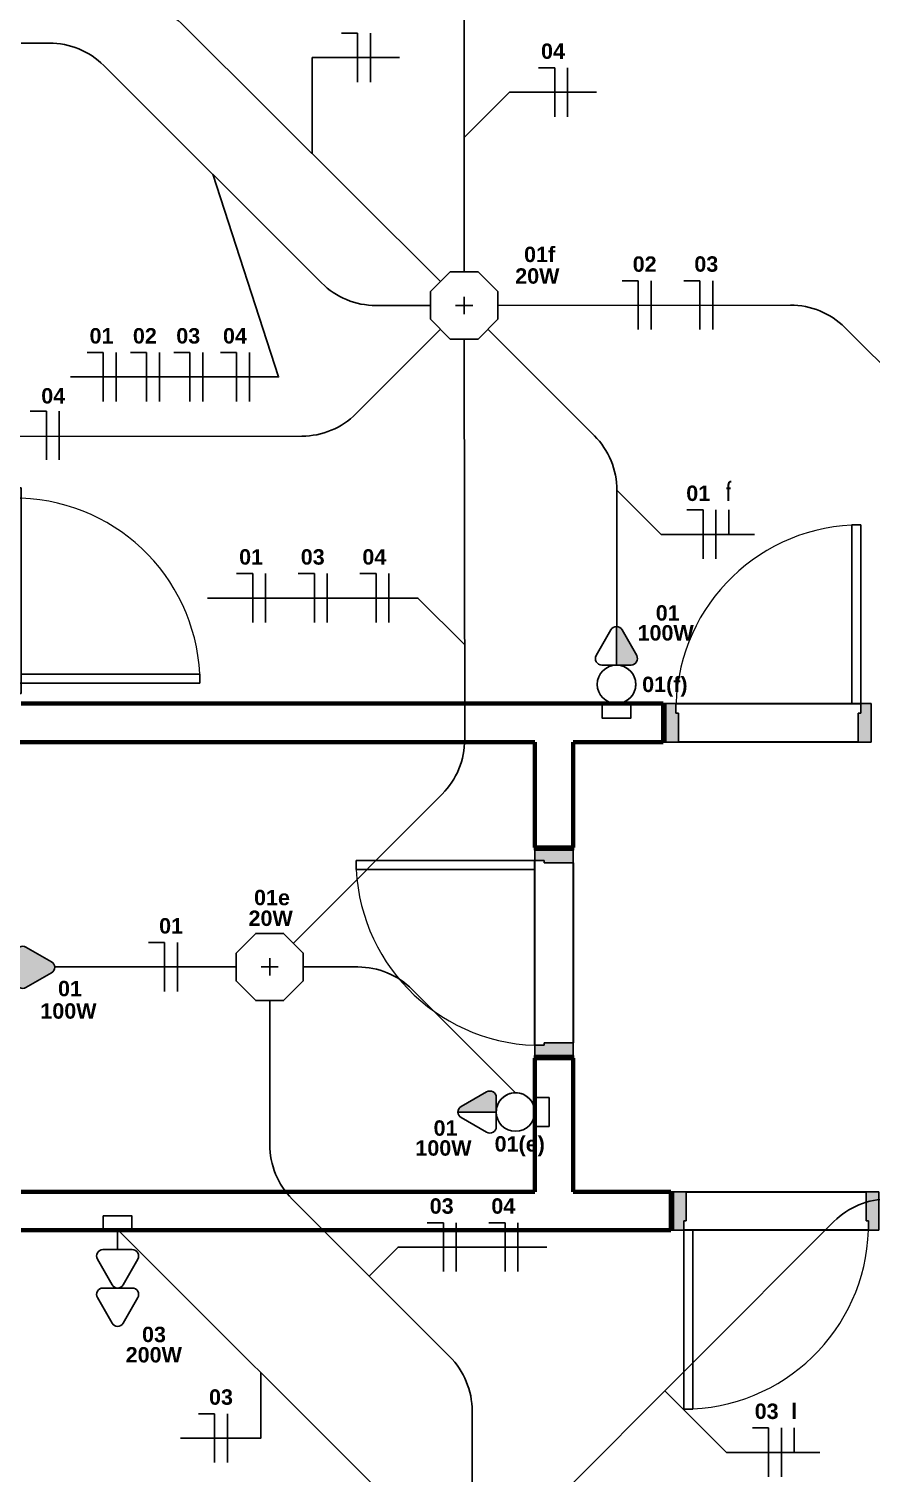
# Model space of a CAD drawing. Extents: x 1450 to 1868, y 82 to 351.
# Drawn here: x 1637.96 to 1641.24, y 227.92 to 233.54 of the extents above; entities that cross this region are included whole.
import ezdxf
from ezdxf.enums import TextEntityAlignment as Align

# ---------------------------------------------------------------- set-up
doc = ezdxf.new("R2010")
doc.units = 0
doc.header["$LTSCALE"] = 0.5
doc.linetypes.add('ELETRODUTO_TETO', pattern=[1000, 1000, 0])
doc.layers.get('0').update_dxf_attribs({"linetype": 'CONTINUOUS'})
for name, color, linetype, lineweight in [('A-DOOR', 31, 'CONTINUOUS', 25), ('A-DOOR-FRAM', 31, 'CONTINUOUS', 9), ('A-WALL', 113, 'CONTINUOUS', 30)]:
    doc.layers.add(name, color=color, linetype=linetype, lineweight=lineweight)
for name, color, linetype in [('ELETRODUTO', 7, 'CONTINUOUS'), ('ELETRODUTO_TETO', 2, 'CONTINUOUS'), ('FIACAO', 7, 'CONTINUOUS'), ('Iluminação', 7, 'CONTINUOUS'), ('INDICACAO_CIRCUITO', 2, 'CONTINUOUS'), ('INDICACAO_INTERRUPTOR_FIA', 2, 'CONTINUOUS'), ('INDICACAO_POTENCIA', 1, 'CONTINUOUS'), ('INTERRUPTORES', 1, 'CONTINUOUS'), ('LINHA_DE_CHAMADA', 7, 'CONTINUOUS'), ('LUMINÁRIAS', 3, 'CONTINUOUS'), ('TOMADAS ABNT', 10, 'CONTINUOUS'), ('X_LIGACAO_VIRTUAL_OBJ', 7, 'CONTINUOUS')]:
    doc.layers.add(name, color=color, linetype=linetype)
doc.styles.add('Arial', font='arialbd.ttf', dxfattribs={"height": 100})
doc.styles.add('ROMANS', font='simplex.shx')

# ---------------------------------------------------------------- blocks, each defined once
blk = doc.blocks.new('*U1322', base_point=(608.67, 153.293))
for p, q in [((608.67, 153.483), (608.544, 153.483)), ((608.67, 153.103), (608.67, 153.483))]:
    blk.add_line(p, q)
blk = doc.blocks.new('*U1323', base_point=(576.818, 148.746))
blk.add_line((576.818, 148.556), (576.818, 148.936))
blk = doc.blocks.new('*U1378', base_point=(1469.3567, 148.7225))
at = {"xscale": 0.5, "yscale": 0.5, "zscale": 0.5}
for name, p in [('*U1322', (1469.3317, 148.7225)), ('*U1323', (1469.3817, 148.7225))]:
    blk.add_blockref(name, p, dxfattribs=at)
blk = doc.blocks.new('*U1331', base_point=(665.55, 144.199))
blk.add_line((665.55, 144.199), (665.55, 144.389))
blk = doc.blocks.new('*U1409', base_point=(1471.2459, 149.2341))
at = {"xscale": 0.5, "yscale": 0.5, "zscale": 0.5}
for name, p in [('*U1322', (1471.2276, 149.2341)), ('*U1323', (1471.2776, 149.2341)), ('*U1331', (1471.3276, 149.2341))]:
    blk.add_blockref(name, p, dxfattribs=at)
blk = doc.blocks.new('*U1354', base_point=(1470.1946, 150.033))
at = {"xscale": 0.5, "yscale": 0.5, "zscale": 0.5}
for name, p in [('*U1322', (1470.2012, 150.033)), ('*U1323', (1470.2512, 150.033))]:
    blk.add_blockref(name, p, dxfattribs=at)
blk = doc.blocks.new('*U1353', base_point=(1469.9546, 150.033))
at = {"xscale": 0.5, "yscale": 0.5, "zscale": 0.5}
for name, p in [('*U1322', (1469.9612, 150.033)), ('*U1323', (1470.0112, 150.033))]:
    blk.add_blockref(name, p, dxfattribs=at)
blk = doc.blocks.new('*U1352', base_point=(1468.9007, 151.1234))
at = {"xscale": 0.5, "yscale": 0.5, "zscale": 0.5}
for name, p in [('*U1322', (1468.8757, 151.1234)), ('*U1323', (1468.9257, 151.1234))]:
    blk.add_blockref(name, p, dxfattribs=at)
blk = doc.blocks.new('*U1351', base_point=(1469.6202, 154.6628))
at = {"xscale": 0.5, "yscale": 0.5, "zscale": 0.5}
for name, p in [('*U1322', (1469.6269, 154.6628)), ('*U1323', (1469.6769, 154.6628))]:
    blk.add_blockref(name, p, dxfattribs=at)
blk = doc.blocks.new('*U1350', base_point=(1469.784, 153.4398))
at = {"xscale": 0.5, "yscale": 0.5, "zscale": 0.5}
for name, p in [('*U1322', (1469.759, 153.4398)), ('*U1323', (1469.809, 153.4398))]:
    blk.add_blockref(name, p, dxfattribs=at)
blk = doc.blocks.new('*U1349', base_point=(1470.3881, 154.5278))
at = {"xscale": 0.5, "yscale": 0.5, "zscale": 0.5}
for name, p in [('*U1322', (1470.3947, 154.5278)), ('*U1323', (1470.4447, 154.5278))]:
    blk.add_blockref(name, p, dxfattribs=at)
blk = doc.blocks.new('*U1348', base_point=(1470.9852, 153.6994))
at = {"xscale": 0.5, "yscale": 0.5, "zscale": 0.5}
for name, p in [('*U1322', (1470.9602, 153.6994)), ('*U1323', (1471.0102, 153.6994))]:
    blk.add_blockref(name, p, dxfattribs=at)
blk = doc.blocks.new('*U1347', base_point=(1470.7452, 153.6991))
at = {"xscale": 0.5, "yscale": 0.5, "zscale": 0.5}
for name, p in [('*U1322', (1470.7202, 153.6991)), ('*U1323', (1470.7702, 153.6991))]:
    blk.add_blockref(name, p, dxfattribs=at)
blk = doc.blocks.new('*U1339', base_point=(1470.9908, 152.8071))
at = {"xscale": 0.5, "yscale": 0.5, "zscale": 0.5}
for name, p in [('*U1322', (1470.9725, 152.8071)), ('*U1323', (1471.0225, 152.8071)), ('*U1331', (1471.0725, 152.8071))]:
    blk.add_blockref(name, p, dxfattribs=at)
blk = doc.blocks.new('*U1336', base_point=(1469.6923, 152.5594))
at = {"xscale": 0.5, "yscale": 0.5, "zscale": 0.5}
for name, p in [('*U1322', (1469.6989, 152.5594)), ('*U1323', (1469.7489, 152.5594))]:
    blk.add_blockref(name, p, dxfattribs=at)
blk = doc.blocks.new('*U1335', base_point=(1469.4523, 152.5594))
at = {"xscale": 0.5, "yscale": 0.5, "zscale": 0.5}
for name, p in [('*U1322', (1469.4589, 152.5594)), ('*U1323', (1469.5089, 152.5594))]:
    blk.add_blockref(name, p, dxfattribs=at)
blk = doc.blocks.new('*U1334', base_point=(1469.2123, 152.5594))
at = {"xscale": 0.5, "yscale": 0.5, "zscale": 0.5}
for name, p in [('*U1322', (1469.2189, 152.5594)), ('*U1323', (1469.2689, 152.5594))]:
    blk.add_blockref(name, p, dxfattribs=at)
blk = doc.blocks.new('*U1330', base_point=(1469.1495, 153.4199))
at = {"xscale": 0.5, "yscale": 0.5, "zscale": 0.5}
for name, p in [('*U1322', (1469.1561, 153.4199)), ('*U1323', (1469.2061, 153.4199))]:
    blk.add_blockref(name, p, dxfattribs=at)
blk = doc.blocks.new('*U1329', base_point=(1468.9095, 153.4199))
at = {"xscale": 0.5, "yscale": 0.5, "zscale": 0.5}
for name, p in [('*U1322', (1468.9161, 153.4199)), ('*U1323', (1468.9661, 153.4199))]:
    blk.add_blockref(name, p, dxfattribs=at)
blk = doc.blocks.new('*U1328', base_point=(1468.6695, 153.4199))
at = {"xscale": 0.5, "yscale": 0.5, "zscale": 0.5}
for name, p in [('*U1322', (1468.6761, 153.4199)), ('*U1323', (1468.7261, 153.4199))]:
    blk.add_blockref(name, p, dxfattribs=at)
blk = doc.blocks.new('*U1327', base_point=(1468.4295, 153.4199))
at = {"xscale": 0.5, "yscale": 0.5, "zscale": 0.5}
for name, p in [('*U1322', (1468.4361, 153.4199)), ('*U1323', (1468.4861, 153.4199))]:
    blk.add_blockref(name, p, dxfattribs=at)
blk = doc.blocks.new('*U797', base_point=(-32767.96, 35041.53))
at = {"linetype": 'ByBlock'}
blk.add_lwpolyline([(-32767.96, 35041.53), (-32767.96, 35095.61, 0.198912), (-32776.75, 35116.82), (-32838.03, 35178.11, -0.198912), (-32846.82, 35199.32), (-32846.82, 35255.36)], format="xyb", dxfattribs=at)
blk = doc.blocks.new('*U789', base_point=(-32758.7, 35037.7))
at = {"linetype": 'ByBlock'}
blk.add_lwpolyline([(-32758.7, 35037.7), (-32627.05, 35169.36, -0.198912), (-32605.83, 35178.14), (-32600.16, 35178.14)], format="xyb", dxfattribs=at)
blk = doc.blocks.new('*U779', base_point=(-32833.73, 35268.44))
at = {"linetype": 'ByBlock'}
blk.add_lwpolyline([(-32833.73, 35268.44), (-32812.48, 35268.44, -0.198912), (-32791.27, 35259.66), (-32751.08, 35219.48)], format="xyb", dxfattribs=at)
blk = doc.blocks.new('*U775', base_point=(-33117.14, 34905.94))
at = {"linetype": 'ByBlock'}
blk.add_arc((-33117.14, 34898.44), 7.5, 270, 90, dxfattribs=at)
blk = doc.blocks.new('*U763', base_point=(-33353.58, 35808.49))
at = {"linetype": 'ByBlock'}
blk.add_lwpolyline([(-33353.58, 35808.49), (-33353.57, 35808.49)], dxfattribs=at)
blk = doc.blocks.new('*U762', base_point=(-33475.09, 35665.19))
blk.add_hatch(color=256).paths.add_polyline_path([(-33461.38, 35663.02, 0.269143), (-33460.13, 35665.19), (-33475.09, 35665.19), (-33475.09, 35659.5, 0.575867), (-33471.35, 35657.33)])
for p, q in [((-33461.38, 35667.36), (-33471.35, 35673.06)), ((-33475.09, 35670.89), (-33475.09, 35665.19)), ((-33475.09, 35665.19), (-33475.09, 35659.5)), ((-33475.09, 35665.19), (-33460.13, 35665.19)), ((-33471.35, 35657.33), (-33461.38, 35663.02))]:
    blk.add_line(p, q)
for centre, start, end in [((-33472.59, 35670.89), 60.2551, 180), ((-33462.63, 35665.19), 299.7449, 60.2551), ((-33472.59, 35659.5), 180, 299.7449)]:
    blk.add_arc(centre, 2.5, start, end)
blk = doc.blocks.new('*U761', base_point=(-33475.09, 35665.19))
blk.add_lwpolyline([(-33475.09, 35670.8), (-33475.09, 35659.59), (-33480.69, 35659.59), (-33480.69, 35670.8)], close=True)
blk.add_circle((-33467.59, 35665.19), 7.5)
blk = doc.blocks.new('*U778', base_point=(-32711.75, 35385.94))
at = {"linetype": 'ByBlock'}
blk.add_arc((-32711.75, 35378.44), 7.5, 90, 90, dxfattribs=at)
blk = doc.blocks.new('*U777', base_point=(-32761.83, 35516.69))
at = {"linetype": 'ByBlock'}
blk.add_lwpolyline([(-32761.83, 35516.69), (-32720.38, 35475.24, -0.198844), (-32711.59, 35454.03), (-32711.58, 35400.9)], format="xyb", dxfattribs=at)
blk = doc.blocks.new('*U767', base_point=(-33353.63, 35555.76))
at = {"linetype": 'ByBlock'}
blk.add_arc((-33346.13, 35555.76), 7.5, 359.9999999999515, 0, dxfattribs=at)
blk = doc.blocks.new('*U478', base_point=(-31628.63, 36883.06))
at = {"linetype": 'ByBlock'}
blk.add_lwpolyline([(-31628.63, 36883.06), (-31661.43, 36850.27, -0.198854), (-31682.64, 36841.49), (-31801.33, 36841.49)], format="xyb", dxfattribs=at)
blk = doc.blocks.new('*U477', base_point=(-31619.38, 36879.23))
at = {"linetype": 'ByBlock'}
blk.add_lwpolyline([(-31619.38, 36879.23), (-31619.38, 36723.36, -0.198912), (-31628.16, 36702.15), (-31686.16, 36644.15)], format="xyb", dxfattribs=at)
blk = doc.blocks.new('*U476', base_point=(-31606.29, 36892.31))
at = {"linetype": 'ByBlock'}
blk.add_lwpolyline([(-31606.29, 36892.31), (-31492.33, 36892.3, -0.198883), (-31471.12, 36883.51), (-31392.26, 36804.65, 0.198594), (-31371.08, 36795.87), (-31271.58, 36795.74)], format="xyb", dxfattribs=at)
blk = doc.blocks.new('*U474', base_point=(-31632.46, 36892.32))
at = {"linetype": 'ByBlock'}
blk.add_lwpolyline([(-31632.46, 36892.32), (-31653.69, 36892.33, -0.198823), (-31674.89, 36901.11), (-31759.61, 36985.83, 0.198912), (-31780.82, 36994.62), (-31791.75, 36994.62), (-31791.75, 36994.62)], format="xyb", dxfattribs=at)
blk = doc.blocks.new('*U471', base_point=(-31980.09, 36923.69))
at = {"linetype": 'ByBlock'}
blk.add_lwpolyline([(-31980.09, 36923.69), (-31890.88, 37012.88, -0.198885), (-31869.67, 37021.66), (-31835.15, 37021.66, 0.198912), (-31813.94, 37030.45), (-31802.9, 37041.49, -0.198912), (-31781.69, 37050.27), (-31747.33, 37050.27)], format="xyb", dxfattribs=at)
blk = doc.blocks.new('*U470', base_point=(-31619.36, 36905.4))
at = {"linetype": 'ByBlock'}
blk.add_lwpolyline([(-31619.36, 36905.4), (-31619.23, 37009.91)], dxfattribs=at)
blk = doc.blocks.new('*U469', base_point=(-31628.62, 36901.58))
at = {"linetype": 'ByBlock'}
blk.add_lwpolyline([(-31628.62, 36901.58), (-31628.62, 36901.58), (-31728.36, 37001.32, 0.198694), (-31749.55, 37010.11), (-31754.31, 37010.11)], format="xyb", dxfattribs=at)
blk = doc.blocks.new('*U467', base_point=(-31626.11, 36404.07))
at = {"linetype": 'ByBlock'}
blk.add_lwpolyline([(-31626.11, 36404.07), (-31754.33, 36532.29), (-31754.78, 36532.48)], dxfattribs=at)
blk = doc.blocks.new('*U438', base_point=(-31708.52, 36634.92))
at = {"linetype": 'ByBlock'}
blk.add_lwpolyline([(-31708.52, 36634.92), (-31779.13, 36635.01)], dxfattribs=at)
blk = doc.blocks.new('Cozinha')
at = {"layer": 'A-WALL', "lineweight": 70}
for p, q in [((1032.5, -622.5), (782.5, -622.5)), ((1032.5, -637.5), (1032.5, -622.5)), ((767.5, -637.5), (982.5, -637.5)), ((982.5, -637.5), (982.5, -678.5)), ((997.5, -637.5), (1032.5, -637.5)), ((997.5, -678.5), (997.5, -637.5)), ((982.5, -678.5), (997.5, -678.5)), ((982.5, -760.5), (982.5, -812.5)), ((997.5, -760.5), (982.5, -760.5)), ((997.5, -812.5), (997.5, -760.5)), ((982.5, -812.5), (782.5, -812.5)), ((1035.5, -812.5), (997.5, -812.5)), ((1035.5, -827.5), (1035.5, -812.5)), ((782.5, -827.5), (1035.5, -827.5))]:
    blk.add_line(p, q, dxfattribs=at)
at = {"layer": 'A-WALL'}
for p, q in [((1032.5, -622.5), (1033.5, -622.5)), ((1037.5, -622.5), (1109.5, -622.5)), ((1033.5, -637.5), (1032.5, -637.5)), ((1108.5, -637.5), (1038.5, -637.5)), ((982.5, -679.5), (982.5, -678.5)), ((997.5, -678.5), (997.5, -679.5)), ((982.5, -755.5), (982.5, -683.5)), ((997.5, -684.5), (997.5, -754.5)), ((982.5, -760.5), (982.5, -759.5)), ((997.5, -759.5), (997.5, -760.5)), ((1035.5, -812.5), (1036.5, -812.5)), ((1041.5, -812.5), (1111.5, -812.5)), ((1036.5, -827.5), (1035.5, -827.5)), ((1112.5, -827.5), (1040.5, -827.5))]:
    blk.add_line(p, q, dxfattribs=at)
at = {"layer": 'A-WALL', "lineweight": 9}
blk.add_line((982.5, -812.5), (982.5, -760.5), dxfattribs=at)
blk = doc.blocks.new('*U291', base_point=(-46555.9, 19648.24))
at = {"layer": 'LUMINÁRIAS'}
blk.add_lwpolyline([(-46574.05, 19655.76), (-46574.05, 19640.72), (-46563.42, 19630.09), (-46548.38, 19630.09), (-46537.75, 19640.72), (-46537.75, 19655.76), (-46548.38, 19666.39), (-46563.42, 19666.39)], close=True, dxfattribs=at)
for points in [[(-46560.57, 19648.24), (-46551.23, 19648.24)], [(-46555.9, 19652.91), (-46555.9, 19643.57)]]:
    blk.add_lwpolyline(points, dxfattribs=at)
blk = doc.blocks.new('Porta Simples de Abrir - 70x210cm - Marco de Madeira-3450791-Planta Baixa')
at = {"layer": 'A-DOOR-FRAM', "lineweight": 25}
h = blk.add_hatch(color=256, dxfattribs=at)
h.paths.add_polyline_path([(-400, -75), (-350, -75), (-350, 38), (-360, 38), (-360, 75), (-400, 75), (-400, -55.9)], flags=0)
h.paths.add_polyline_path([(350, -75), (400, -75), (400, 75), (360, 75), (359.9, 38), (350, 38), (350, -49.8)], flags=0)
at = {"layer": 'A-DOOR'}
for p, q in [((325, 75), (325, 771)), ((325, 771), (360, 771)), ((360, 771), (360, 75)), ((360, 75), (-360, 75)), ((360, 75), (325, 75)), ((-350, -75), (350, -75))]:
    blk.add_line(p, q, dxfattribs=at)
at = {"layer": 'A-DOOR', "lineweight": 9}
blk.add_arc((360, 50.9), 720.1, 90, 178.0786, dxfattribs=at)
at = {"layer": 'A-DOOR-FRAM', "lineweight": 25}
for p, q in [((-360, 75), (-400, 75)), ((-400, 75), (-400, -75)), ((-360, 38), (-360, 75)), ((360, 75), (360, 38)), ((400, 75), (360, 75)), ((400, -75), (400, 75)), ((-350, 38), (-360, 38)), ((-350, -75), (-350, 38)), ((360, 38), (350, 38)), ((350, 38), (350, -75)), ((-400, -75), (-350, -75)), ((350, -75), (400, -75))]:
    blk.add_line(p, q, dxfattribs=at)
blk = doc.blocks.new('*U199', base_point=(-46514.99, 15014.31))
for p, q in [((-46517.16, 15050.47), (-46522.85, 15040.51)), ((-46507.12, 15040.51), (-46512.81, 15050.47)), ((-46517.16, 15035.51), (-46522.85, 15025.55)), ((-46520.68, 15036.77), (-46514.99, 15036.77)), ((-46514.99, 15036.77), (-46509.29, 15036.77)), ((-46507.12, 15025.55), (-46512.81, 15035.51)), ((-46520.68, 15021.81), (-46514.99, 15021.81)), ((-46514.99, 15014.31), (-46514.99, 15021.81)), ((-46514.99, 15021.81), (-46509.29, 15021.81))]:
    blk.add_line(p, q)
blk.add_lwpolyline([(-46520.59, 15014.31), (-46509.38, 15014.31), (-46509.38, 15008.71), (-46520.59, 15008.71)], close=True)
for centre, start, end in [((-46514.99, 15049.23), 29.7449, 150.2551), ((-46520.68, 15039.27), 150.2551, 270), ((-46509.29, 15039.27), 270, 29.7449), ((-46514.99, 15034.27), 29.7449, 150.2551), ((-46520.68, 15024.31), 150.2551, 270), ((-46509.29, 15024.31), 270, 29.7449)]:
    blk.add_arc(centre, 2.5, start, end)
blk = doc.blocks.new('*U187', base_point=(-46401.5, 15367.71))
blk.add_hatch(color=256).paths.add_polyline_path([(-46399.32, 15388.92, 0.580323), (-46403.67, 15388.92), (-46409.36, 15378.95, 0.575867), (-46407.19, 15375.21), (-46401.5, 15375.21), (-46395.8, 15375.21, 0.575867), (-46393.63, 15378.95)])
for p, q in [((-46403.67, 15388.92), (-46409.36, 15378.95)), ((-46393.63, 15378.95), (-46399.32, 15388.92)), ((-46407.19, 15375.21), (-46401.5, 15375.21)), ((-46401.5, 15367.71), (-46401.5, 15375.21)), ((-46401.5, 15375.21), (-46395.8, 15375.21))]:
    blk.add_line(p, q)
blk.add_lwpolyline([(-46407.1, 15367.71), (-46395.89, 15367.71), (-46395.89, 15362.11), (-46407.1, 15362.11)], close=True)
for centre, start, end in [((-46401.5, 15387.68), 29.7449, 150.2551), ((-46407.19, 15377.71), 150.2551, 270), ((-46395.8, 15377.71), 270, 29.7449)]:
    blk.add_arc(centre, 2.5, start, end)

msp = doc.modelspace()

# ---------------------------------------------------------------- linework, layer by layer
at = {"layer": 'LINHA_DE_CHAMADA'}
for points in [[(1639.0641, 233.0558), (1639.0641, 233.4296), (1639.4041, 233.4296)], [(1639.656, 233.1186), (1639.832, 233.2946), (1640.172, 233.2946)], [(1638.6766, 232.9755), (1638.9334, 232.1867), (1638.123, 232.1867)], [(1640.2509, 231.746), (1640.4231, 231.5739), (1640.7864, 231.5739)], [(1639.6576, 231.1448), (1639.4762, 231.3262), (1638.6562, 231.3262)], [(1639.286, 228.6873), (1639.3985, 228.7998), (1639.9785, 228.7998)], [(1638.8643, 228.3111), (1638.8643, 228.0562), (1638.551, 228.0562)], [(1640.4381, 228.241), (1640.6781, 228.0009), (1641.0415, 228.0009)]]:
    msp.add_lwpolyline(points, dxfattribs=at)

# ---------------------------------------------------------------- block references
at = {"layer": 'A-DOOR', "xscale": 0.00100000000000115, "yscale": 0.00100000000000115, "zscale": 0.00100000000000115}
for p, rotation in [((1637.856, 231.3547), 269.9999999999995), ((1640.006, 229.9452), 89.99999999999967), ((1640.871, 228.9402), 179.9999999999996)]:
    msp.add_blockref('Porta Simples de Abrir - 70x210cm - Marco de Madeira-3450791-Planta Baixa', p, dxfattribs=dict(at, rotation=rotation))
msp.add_blockref('Porta Simples de Abrir - 70x210cm - Marco de Madeira-3450791-Planta Baixa', (1640.841, 230.8402), dxfattribs=at)
at = {"layer": 'A-WALL', "xscale": 0.01000000108748102, "yscale": 0.01000000108748102, "zscale": 0.01000000108748102}
msp.add_blockref('Cozinha', (1630.106, 237.1402), dxfattribs=at)
at = {"layer": 'ELETRODUTO', "linetype": 'ELETRODUTO_TETO', "xscale": 0.01000000108748102, "yscale": 0.01000000108748102, "zscale": 0.01000000108748102}
for name, p, rotation in [('*U767', (1640.2493, 231.0652), 270), ('*U778', (1639.781, 229.3255), 90)]:
    msp.add_blockref(name, p, dxfattribs=dict(at, rotation=rotation))
msp.add_blockref('*U775', (1640.2493, 231.0652), dxfattribs=at)
at = {"layer": 'ELETRODUTO_TETO', "linetype": 'ELETRODUTO_TETO', "xscale": 0.01000000108748102, "yscale": 0.01000000108748102, "zscale": 0.01000000108748102, "rotation": 0.07010083668257441}
for name, p in [('*U471', (1636.0484, 232.7745)), ('*U469', (1639.5634, 232.5577)), ('*U470', (1639.656, 232.5961)), ('*U474', (1639.5251, 232.465)), ('*U476', (1639.7869, 232.4653)), ('*U478', (1639.5635, 232.3725)), ('*U477', (1639.6561, 232.3343)), ('*U438', (1638.7677, 229.8902)), ('*U467', (1639.5945, 227.5826))]:
    msp.add_blockref(name, p, dxfattribs=at)
at = {"layer": 'ELETRODUTO_TETO', "linetype": 'ELETRODUTO_TETO', "xscale": 0.01000000108748102, "yscale": 0.01000000108748102, "zscale": 0.01000000108748102}
for name, p in [('*U777', (1639.7485, 232.3726)), ('*U779', (1639.0295, 229.8902)), ('*U797', (1639.6872, 227.6211)), ('*U789', (1639.7798, 227.5827))]:
    msp.add_blockref(name, p, dxfattribs=at)
at = {"layer": 'FIACAO'}
for name, p in [('*U1351', (1639.2341, 233.4296)), ('*U1349', (1640.002, 233.2946)), ('*U1327', (1638.2437, 232.1867)), ('*U1328', (1638.4125, 232.1867)), ('*U1329', (1638.5814, 232.1867)), ('*U1330', (1638.7634, 232.1867)), ('*U1339', (1640.6047, 231.5739)), ('*U1334', (1638.8262, 231.3262)), ('*U1335', (1639.0662, 231.3262)), ('*U1336', (1639.3062, 231.3262)), ('*U1352', (1638.5146, 229.8902)), ('*U1353', (1639.5685, 228.7998)), ('*U1354', (1639.8085, 228.7998)), ('*U1409', (1640.8598, 228.0009))]:
    msp.add_blockref(name, p, dxfattribs=at)
for name, p, rotation in [('*U1347', (1640.3591, 232.4659), 0.06144349255065364), ('*U1348', (1640.5991, 232.4662), 0.06144349255065364), ('*U1350', (1638.054, 231.9586), 0.05226391277909356), ('*U1378', (1638.7091, 228.0562), 0.07010083683165506)]:
    msp.add_blockref(name, p, dxfattribs=dict(at, rotation=rotation))
at = {"layer": 'Iluminação', "xscale": 0.007210252382215969, "yscale": 0.007210252382215969, "zscale": 0.007210252382215969}
for p in [(1639.656, 232.4652), (1638.8986, 229.8902)]:
    msp.add_blockref('*U291', p, dxfattribs=at)
at = {"layer": 'INTERRUPTORES', "xscale": 0.01000000108748102, "yscale": 0.01000000108748102, "zscale": 0.01000000108748102}
for p, rotation in [((1640.2493, 230.9152), 89.99999999998747), ((1639.931, 229.3255), 179.9999999999875)]:
    msp.add_blockref('*U761', p, dxfattribs=dict(at, rotation=rotation))
at = {"layer": 'INTERRUPTORES', "linetype": 'ELETRODUTO_TETO', "xscale": 0.01000000108748102, "yscale": 0.01000000108748102, "zscale": 0.01000000108748102, "rotation": 90}
msp.add_blockref('*U775', (1639.781, 229.3255), dxfattribs=at)
at = {"layer": 'TOMADAS ABNT', "xscale": 0.01000000108748102, "yscale": 0.01000000108748102, "zscale": 0.01000000108748102}
for name, p, rotation in [('*U762', (1640.2493, 231.0652), 89.99999999999999), ('*U187', (1637.837, 229.889), 269.9999999999995), ('*U762', (1639.781, 229.3255), 180), ('*U199', (1638.3064, 228.8652), 179.9999999999997)]:
    msp.add_blockref(name, p, dxfattribs=dict(at, rotation=rotation))
at = {"layer": 'X_LIGACAO_VIRTUAL_OBJ', "xscale": 0.01000000108748102, "yscale": 0.01000000108748102, "zscale": 0.01000000108748102}
msp.add_blockref('*U763', (1639.781, 229.3255), dxfattribs=at)

# ---------------------------------------------------------------- texts
at = {"layer": 'INDICACAO_CIRCUITO', "style": 'Arial'}
for s, p in [('04', (1640.002, 233.4246)), ('02', (1640.359, 232.5959)), ('03', (1640.599, 232.5962)), ('01', (1638.2437, 232.3167)), ('02', (1638.4125, 232.3167)), ('03', (1638.5814, 232.3167)), ('04', (1638.7634, 232.3167)), ('04', (1638.0556, 232.0831)), ('01', (1640.5676, 231.7039)), ('01', (1638.8262, 231.4562)), ('03', (1639.0662, 231.4562)), ('04', (1639.3062, 231.4562)), ('01', (1638.5146, 230.0202)), ('03', (1639.5685, 228.9298)), ('04', (1639.8085, 228.9298)), ('03', (1638.709, 228.1862)), ('03', (1640.8341, 228.1309))]:
    msp.add_text(s, height=0.06, dxfattribs=at).set_placement(p, align=Align.CENTER)
for s, p in [('01f', (1639.8893, 232.6336)), ('01', (1640.4021, 231.2382)), ('01(f)', (1640.3492, 230.9601)), ('01e', (1638.8377, 230.1304)), ('01', (1638.0743, 229.7761)), ('01', (1639.5368, 229.2332)), ('01(e)', (1639.7746, 229.1716)), ('03', (1638.4014, 228.4299))]:
    msp.add_text(s, height=0.06, dxfattribs=at).set_placement(p)
at = {"layer": 'INDICACAO_INTERRUPTOR_FIA', "style": 'ROMANS', "width": 0.7}
msp.add_text('f', height=0.075, dxfattribs=at).set_placement((1640.6864, 231.7039), align=Align.CENTER)
at = {"layer": 'INDICACAO_INTERRUPTOR_FIA', "style": 'Arial'}
msp.add_text('l', height=0.06, dxfattribs=at).set_placement((1640.9415, 228.1309), align=Align.CENTER)
at = {"layer": 'INDICACAO_POTENCIA', "style": 'Arial'}
for s, p in [('20W', (1639.8548, 232.5496)), ('100W', (1640.3312, 231.1606)), ('20W', (1638.8162, 230.0498)), ('100W', (1638.0054, 229.6888)), ('100W', (1639.4659, 229.1556)), ('200W', (1638.3378, 228.3507))]:
    msp.add_text(s, height=0.06, dxfattribs=at).set_placement(p)

doc.saveas('drawing.dxf')
